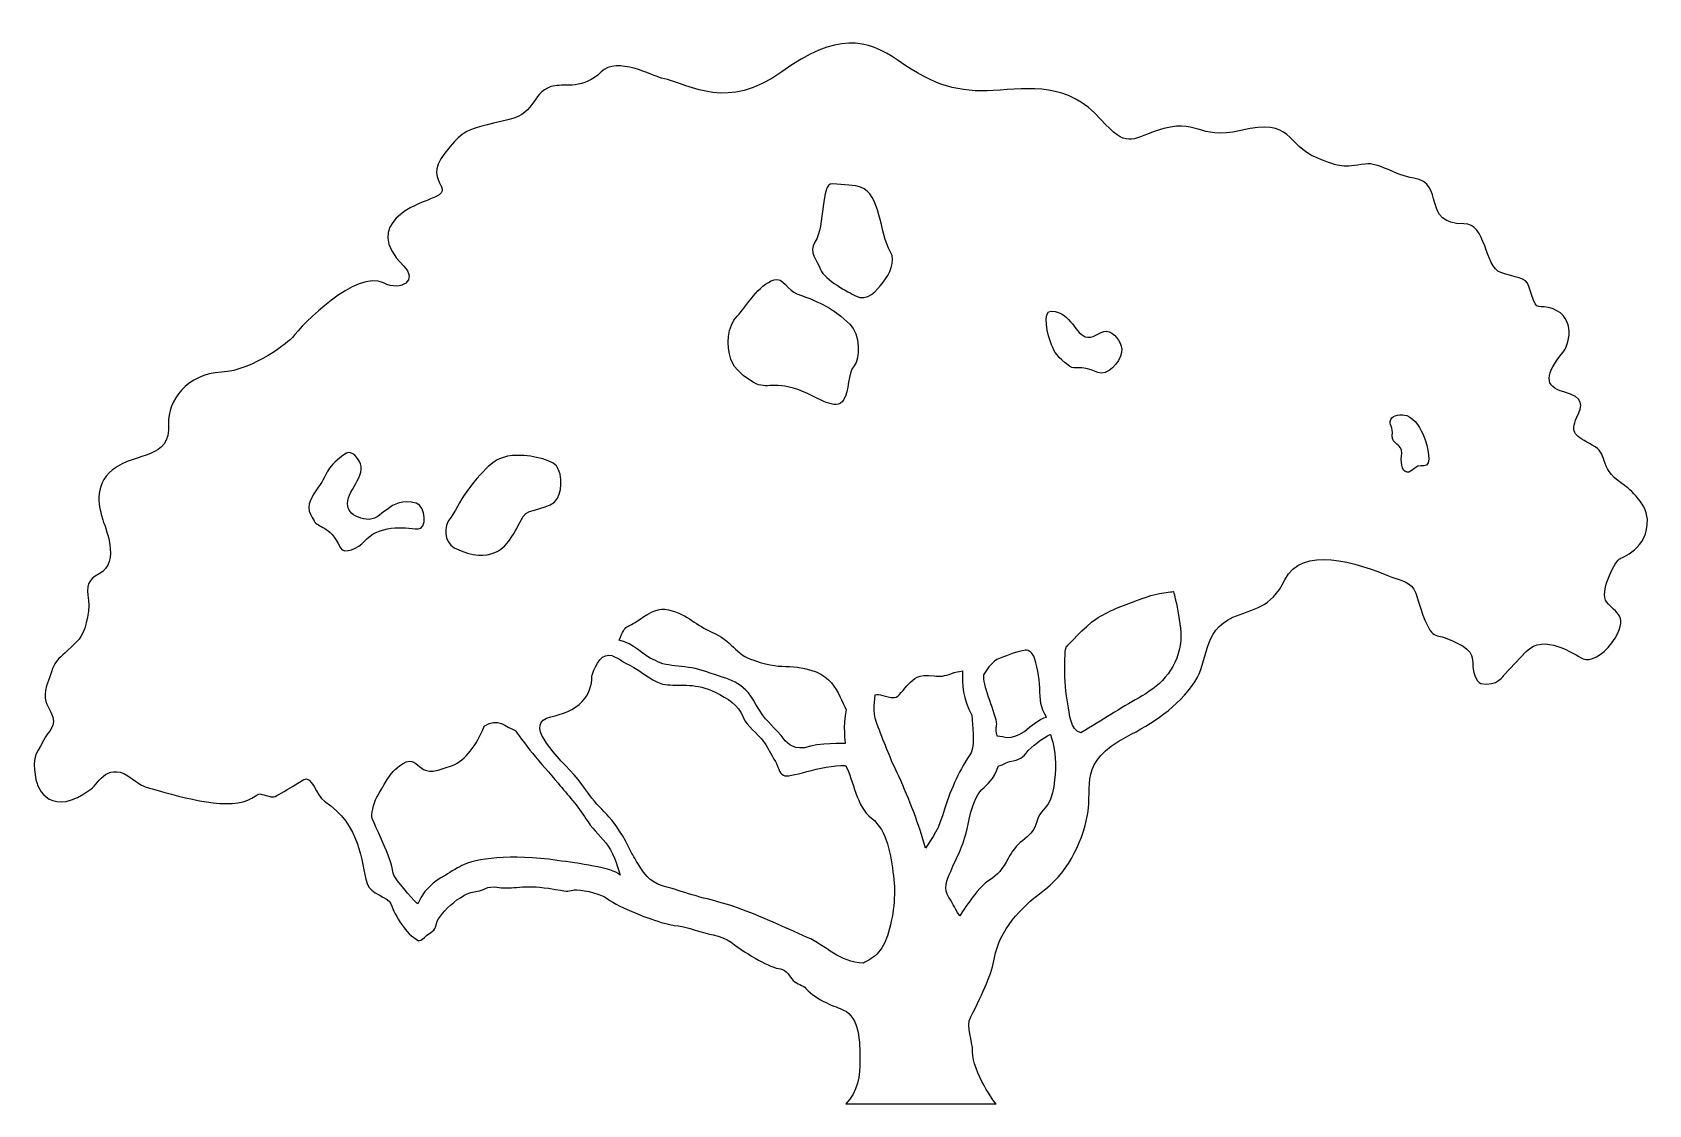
# Model space of a CAD drawing. Extents: x 3 to 147, y 3 to 99.
import ezdxf

# ---------------------------------------------------------------- set-up
doc = ezdxf.new("R2010")
doc.units = 0
doc.layers.add('Layer_2', color=7, linetype='CONTINUOUS')

msp = doc.modelspace()

# ---------------------------------------------------------------- linework, layer by layer
at = {"layer": 'Layer_2', "color": 7}
for points in [[(73.671361, 77.458477)], [(94.252235, 73.772322)], [(67.689733, 67.410714)], [(124.497762, 64.11831)], [(42.131696, 57.700895)], [(28.515625, 55.078127)], [(105.133928, 48.772322)], [(92.689393, 43.010401)], [(53.278459, 41.252792)], [(75.95874, 38.235854)], [(80.636166, 32.33817)], [(72.486337, 17.963751)]]:
    msp.add_lwpolyline(points, close=True, dxfattribs=at)
for points in [[(134.59821, 41.350445), (136.580442, 43.438395)], [(75.919279, 3.11727), (89.334839, 3.11727)]]:
    msp.add_lwpolyline(points, dxfattribs=at)
for points in [[(80.580361, 96.09375), (77.826768, 98.050659), (75.090302, 98.60308), (70.200895, 95.089286)], [(59.486611, 94.53125), (58.746219, 94.70799), (55.504731, 96.485216), (54.10247, 95.069716)], [(89.062503, 93.415179), (86.070871, 93.242831), (83.793505, 93.810251), (80.580361, 96.09375)], [(49.987716, 93.850036), (47.893332, 93.491902), (48.432975, 91.372149), (45.895034, 90.822695)], [(54.10247, 95.069716), (52.55077, 93.503367), (50.869427, 94.000807), (49.987716, 93.850036)], [(70.200895, 95.089286), (65.336064, 91.593154), (62.300673, 93.859501), (59.486611, 94.53125)], [(98.660714, 90.848214), (95.636708, 94.199227), (92.426767, 93.608993), (89.062503, 93.415179)], [(45.895034, 90.822695), (41.704713, 89.915508), (41.798622, 89.677893), (40.657728, 88.445239)], [(103.571433, 89.815848), (101.316609, 89.058278), (101.013635, 88.240855), (98.660714, 90.848214)], [(111.143292, 89.867958), (107.100818, 88.900912), (107.508493, 91.138612), (103.571433, 89.815848)], [(117.927603, 87.406998), (115.0942, 88.559909), (115.828409, 90.988738), (111.143292, 89.867958)], [(40.657728, 88.445239), (37.553631, 85.091489), (41.716858, 84.83075), (38.891475, 83.754469)], [(122.2207, 86.869493), (120.193317, 86.59248), (120.106943, 86.520225), (117.927603, 87.406998)], [(126.560782, 85.608239), (124.778879, 85.86702), (123.498591, 87.044098), (122.2207, 86.869493)], [(74.720983, 85.100447), (73.65404, 85.180395), (74.105215, 81.365045), (73.158482, 79.910714)], [(77.232142, 84.821429), (76.714462, 84.99799), (75.76143, 85.022485), (74.720983, 85.100447)], [(131.029367, 81.554561), (127.155508, 81.461751), (129.44511, 85.189355), (126.560782, 85.608239)], [(38.891475, 83.754469), (37.826655, 83.348844), (32.635946, 81.583348), (36.479035, 77.805813)], [(79.910711, 79.017857), (78.866218, 80.793408), (79.059121, 84.198315), (77.232142, 84.821429)], [(134.299982, 77.196912), (132.86405, 77.716157), (133.02039, 81.602261), (131.029367, 81.554561)], [(73.158482, 79.910714), (72.567641, 79.003093), (73.332612, 78.34829), (73.671361, 77.458477)], [(79.24107, 76.339286), (79.816689, 77.057394), (80.377356, 78.224598), (79.910711, 79.017857)], [(34.707931, 76.274442), (32.269046, 77.479593), (27.45153, 72.596323), (26.595426, 71.420942)], [(36.479035, 77.805813), (37.77895, 76.52807), (36.337722, 75.469096), (34.707931, 76.274442)], [(66.23884, 73.325893), (67.095039, 74.216668), (68.100742, 76.096454), (69.531248, 76.5625)], [(69.531248, 76.5625), (70.289572, 76.809556), (70.809839, 75.563021), (71.561549, 75.296525)], [(73.671361, 77.458477), (74.0295, 76.517734), (76.171294, 75.460084), (76.79636, 75.114727)], [(136.821815, 75.970765), (136.583785, 76.80146), (135.563073, 76.740167), (134.299982, 77.196912)], [(71.561549, 75.296525), (73.793442, 74.505273), (74.800875, 73.996312), (76.283481, 72.600447)], [(76.79636, 75.114727), (77.834797, 74.540976), (78.671026, 75.628136), (79.24107, 76.339286)], [(138.551734, 74.080829), (137.436957, 74.321898), (137.488722, 73.643351), (136.821815, 75.970765)], [(94.252235, 70.758929), (93.924927, 71.543277), (93.386817, 73.834005), (94.252235, 73.772322)], [(94.252235, 73.772322), (96.163536, 73.636094), (96.227203, 71.616355), (97.488836, 71.428572)], [(139.843751, 70.089285), (140.604898, 71.014632), (140.927714, 73.567027), (138.551734, 74.080829)], [(65.680804, 69.475446), (65.280378, 70.708972), (65.340124, 72.390884), (66.23884, 73.325893)], [(76.283481, 72.600447), (77.204705, 71.73312), (77.190142, 69.463638), (76.663949, 68.881337)], [(97.488836, 71.428572), (98.135929, 71.332258), (98.77948, 72.175644), (99.386162, 71.930804)], [(26.595426, 71.420942), (26.394228, 71.144711), (23.112396, 68.457046), (20.268904, 68.325909)], [(95.864847, 68.860505), (94.733162, 69.707267), (94.550436, 70.044333), (94.252235, 70.758929)], [(99.386162, 71.930804), (100.051775, 71.662182), (100.618728, 70.797544), (100.502233, 70.089285)], [(67.689733, 67.410714), (66.858617, 67.891706), (65.977294, 68.562102), (65.680804, 69.475446)], [(100.502233, 70.089285), (100.352253, 69.177448), (99.228741, 67.934181), (98.381693, 68.303571)], [(139.923812, 66.569214), (138.13319, 67.039605), (138.269584, 68.175531), (139.843751, 70.089285)], [(20.268904, 68.325909), (17.16267, 68.182653), (15.457388, 65.758856), (15.54515, 63.728434)], [(76.663949, 68.881337), (76.043764, 68.195016), (76.261577, 66.683447), (75.725445, 65.848216)], [(98.381693, 68.303571), (96.659268, 69.054705), (96.412996, 68.450364), (95.864847, 68.860505)], [(72.219978, 66.551128), (69.381854, 67.706036), (68.974604, 66.667118), (67.689733, 67.410714)], [(75.725445, 65.848216), (75.057417, 64.807505), (73.365434, 66.085009), (72.219978, 66.551128)], [(141.097719, 64.319841), (141.581823, 65.343156), (141.798688, 66.076685), (139.923812, 66.569214)], [(15.54515, 63.728434), (15.687074, 60.444881), (12.78807, 61.323863), (10.555967, 59.630732)], [(124.637222, 62.67696), (124.755282, 63.47265), (124.284442, 63.60545), (124.497762, 64.11831)], [(124.497762, 64.11831), (124.670002, 64.5324), (125.474562, 64.60856), (125.920762, 64.45313)], [(125.920762, 64.45313), (126.701252, 64.18125), (127.156842, 63.28722), (127.483252, 62.52791)], [(142.468164, 61.806763), (141.027588, 62.667568), (140.39687, 62.838364), (141.097719, 64.319841)], [(125.474322, 61.07701), (125.590302, 61.96224), (124.519162, 61.88127), (124.637222, 62.67696)], [(127.483252, 62.52791), (127.794432, 61.80404), (128.237872, 59.89672), (127.455352, 59.98885)], [(31.417412, 61.104911), (29.538827, 59.930231), (29.788279, 59.289909), (28.90625, 58.091518)], [(32.645088, 60.15625), (32.478753, 60.645938), (31.855908, 61.379104), (31.417412, 61.104911)], [(45.75893, 60.825894), (44.776861, 60.630982), (43.95362, 60.110261), (42.131696, 57.700895)], [(49.83259, 60.212054), (48.775763, 60.827036), (46.813117, 61.035117), (45.75893, 60.825894)], [(125.976552, 59.40291), (125.394992, 59.43761), (125.398632, 60.49935), (125.474322, 61.07701)], [(145.112835, 58.407048), (142.893721, 59.868819), (143.98185, 61.15726), (142.468164, 61.806763)], [(10.555967, 59.630732), (8.71635, 58.235316), (9.455224, 55.957598), (9.626177, 55.330581)], [(31.584821, 56.138394), (31.055543, 57.418416), (33.090588, 58.844716), (32.645088, 60.15625)], [(50.223213, 57.087055), (50.667913, 57.914527), (50.683119, 59.717119), (49.83259, 60.212054)], [(127.455352, 59.98885), (126.613632, 60.08795), (126.377592, 59.37895), (125.976552, 59.40291)], [(28.90625, 58.091518), (27.589072, 56.301903), (28.029731, 55.955358), (28.515625, 55.078127)], [(42.131696, 57.700895), (41.458805, 56.811043), (41.101905, 55.850713), (40.513394, 55.133928)], [(147.375505, 55.223115), (147.309712, 56.711632), (145.512617, 58.143704), (145.112835, 58.407048)], [(37.611606, 56.640625), (35.179084, 57.318808), (34.614278, 54.997402), (33.161271, 55.217636)], [(37.779018, 54.352679), (38.59498, 54.273723), (38.500639, 56.392765), (37.611606, 56.640625)], [(47.154018, 55.46875), (47.563539, 56.2389), (49.655451, 56.030595), (50.223213, 57.087055)], [(9.626177, 55.330581), (9.833879, 54.568778), (11.318029, 51.415654), (9.344298, 50.340928)], [(28.515625, 55.078127), (28.89911, 54.385786), (29.83847, 54.791022), (30.859376, 52.678573)], [(33.161271, 55.217636), (32.559594, 55.308832), (31.817357, 55.576024), (31.584821, 56.138394)], [(40.513394, 55.133928), (40.179688, 54.727487), (40.022056, 53.196229), (41.015625, 52.678573)], [(44.548757, 52.215796), (45.724362, 52.641838), (46.365736, 53.986298), (47.154018, 55.46875)], [(144.866073, 51.674109), (145.002101, 51.796076), (147.493456, 52.554544), (147.375505, 55.223115)], [(32.97991, 53.236608), (34.286531, 54.748033), (36.467513, 54.479589), (37.779018, 54.352679)], [(30.859376, 52.678573), (31.177418, 52.020486), (32.5019, 52.683681), (32.97991, 53.236608)], [(41.015625, 52.678573), (42.737625, 51.781399), (43.837654, 51.958095), (44.548757, 52.215796)], [(115.066961, 49.832587), (116.544033, 52.887149), (121.427345, 51.395407), (124.609373, 50.055804)], [(143.75341, 47.837121), (143.09372, 48.702305), (144.35325, 51.214288), (144.866073, 51.674109)], [(9.344298, 50.340928), (8.34642, 49.797568), (8.168038, 49.343945), (8.404787, 47.982246)], [(110.435265, 46.484375), (112.154424, 47.258744), (113.803211, 47.219171), (115.066961, 49.832587)], [(124.609373, 50.055804), (125.273439, 49.776237), (126.399552, 49.701972), (126.730276, 48.61886)], [(8.404787, 47.982246), (8.583313, 46.833677), (7.982428, 44.977666), (7.570394, 44.537599)], [(98.213661, 46.324966), (99.31834, 47.06601), (100.600548, 47.50944), (101.843897, 47.982247)], [(101.843897, 47.982247), (102.51277, 48.236598), (103.196339, 48.462318), (103.895767, 48.613591)], [(103.895767, 48.613591), (104.302462, 48.70155), (105.133928, 48.772322), (105.133928, 48.772322)], [(105.133928, 48.772322), (105.133928, 48.772322), (105.968983, 45.682233), (105.747765, 44.140626)], [(126.730276, 48.61886), (128.046924, 44.306868), (128.28455, 45.033243), (129.268976, 44.670757)], [(144.208604, 44.20196), (145.916726, 46.625844), (144.481793, 46.881848), (143.75341, 47.837121)], [(55.707285, 44.437504), (56.35415, 46.069778), (56.278893, 45.3267), (57.570806, 46.324964)], [(57.570806, 46.324964), (58.537562, 46.989949), (59.289033, 47.35713), (60.096187, 47.153605)], [(60.096187, 47.153605), (61.944646, 46.687516), (62.567526, 45.731277), (63.982907, 45.160923)], [(95.647323, 43.91741), (95.647323, 43.91741), (97.239576, 45.671527), (98.213661, 46.324966)], [(107.031248, 40.736608), (108.233472, 42.55436), (107.694883, 45.250011), (110.435265, 46.484375)], [(63.982907, 45.160923), (65.744193, 44.451181), (66.084295, 43.133877), (67.705214, 42.648958)], [(129.268976, 44.670757), (131.213593, 43.954711), (131.863917, 43.448177), (131.808039, 42.35491)], [(136.580442, 43.438395), (138.160323, 45.102538), (140.834522, 43.174527), (141.661125, 42.780261)], [(7.570394, 44.537599), (5.348504, 42.267314), (5.604467, 43.218278), (4.669967, 40.373768)], [(54.502861, 43.059726), (55.241407, 43.272477), (55.911372, 42.54095), (56.594191, 42.231085)], [(58.94293, 42.622386), (57.622244, 43.186138), (57.086315, 44.165472), (55.707285, 44.437504)], [(91.900205, 43.56283), (90.829485, 43.328239), (90.186156, 43.015941), (89.37483, 42.734189)], [(92.689393, 43.010401), (92.5077, 43.306427), (92.290187, 43.553201), (91.900205, 43.56283)], [(95.703124, 38.783482), (95.341205, 40.464123), (95.368813, 44.018722), (95.647323, 43.91741)], [(105.747765, 44.140626), (105.387682, 41.631286), (103.765211, 40.274556), (102.008929, 39.285714)], [(141.661125, 42.780261), (142.217354, 42.514956), (143.372176, 43.015043), (144.208604, 44.20196)], [(53.278459, 41.252792), (53.278459, 41.252792), (53.730984, 42.837371), (54.502861, 43.059726)], [(56.594191, 42.231085), (57.771792, 41.696686), (58.78255, 40.523007), (60.044643, 40.457589)], [(63.429297, 41.647879), (61.796735, 42.251744), (60.024019, 41.985733), (58.94293, 42.622386)], [(67.705214, 42.648958), (69.384621, 42.087089), (69.874057, 42.134838), (70.911091, 42.085448)], [(70.911091, 42.085448), (74.893936, 41.89576), (75.170785, 39.693402), (75.95874, 38.235854)], [(89.37483, 42.734189), (88.77937, 42.292093), (88.509648, 41.820385), (88.191057, 41.35312)], [(93.202362, 40.208806), (93.229453, 41.038232), (92.875825, 42.394501), (92.689393, 43.010401)], [(131.808039, 42.35491), (131.778806, 41.783192), (132.111349, 40.677559), (132.532379, 40.586083)], [(4.669967, 40.373768), (4.289121, 39.214522), (4.762601, 38.63142), (5.042416, 38.036582)], [(52.427454, 38.978795), (52.972344, 39.57723), (53.304467, 40.380702), (53.278459, 41.252792)], [(60.044643, 40.457589), (61.208354, 40.39727), (62.622733, 40.62284), (64.257812, 39.815849)], [(67.907322, 38.720723), (66.680695, 40.925461), (65.67297, 40.817968), (63.429297, 41.647879)], [(80.220323, 39.320977), (80.71731, 39.321057), (81.003606, 40.097463), (81.542198, 40.56394)], [(81.542198, 40.56394), (82.023669, 40.980943), (82.277939, 41.48838), (83.79137, 41.254471)], [(83.79137, 41.254471), (84.273286, 41.179988), (84.764437, 41.23953), (85.350002, 41.471499)], [(85.350002, 41.471499), (85.646277, 41.588865), (85.453271, 41.541143), (86.328127, 41.71317)], [(86.328127, 41.71317), (86.262754, 40.48232), (86.346951, 39.214079), (87.165119, 37.762344)], [(88.191057, 41.35312), (88.051577, 40.558474), (89.096013, 38.364742), (89.335369, 37.130998)], [(100.936335, 35.828847), (103.25281, 37.023949), (105.515433, 38.444712), (107.031248, 40.736608)], [(132.532379, 40.586083), (134.01647, 40.263642), (134.589369, 41.341135), (134.59821, 41.350445)], [(49.609373, 37.611607), (50.621752, 37.866897), (51.72453, 38.206794), (52.427454, 38.978795)], [(64.257812, 39.815849), (65.434379, 39.235157), (66.344162, 38.68347), (66.768972, 37.583707)], [(78.794643, 36.690848), (78.316988, 37.79654), (78.442737, 38.675957), (78.543526, 39.564733)], [(78.543526, 39.564733), (78.888115, 39.759066), (79.457955, 39.320856), (80.220323, 39.320977)], [(93.813845, 37.569913), (93.218582, 38.494536), (93.277291, 39.076049), (93.202362, 40.208806)], [(102.008929, 39.285714), (100.411341, 38.386222), (98.779533, 37.351954), (96.861051, 36.174666)], [(5.042416, 38.036582), (5.682996, 36.674827), (4.821848, 36.400303), (4.378512, 35.50666)], [(43.681205, 36.775868), (44.918617, 37.594434), (45.593383, 36.725072), (46.44334, 36.381277)], [(51.691181, 32.443679), (49.666757, 34.604231), (47.27111, 37.021975), (49.609373, 37.611607)], [(66.768972, 37.583707), (67.109236, 36.70282), (68.037544, 36.178511), (68.58259, 35.407366)], [(70.140557, 35.942245), (69.260808, 37.020367), (68.769847, 37.170423), (67.907322, 38.720723)], [(75.95874, 38.235854), (75.627173, 36.824342), (75.870877, 35.243537), (75.870877, 35.243537)], [(87.165119, 37.762344), (87.162462, 36.644337), (87.484588, 35.526329), (87.086197, 34.408321)], [(91.840884, 36.307223), (93.313003, 37.530964), (93.50577, 37.493605), (93.813845, 37.569913)], [(96.861051, 36.174666), (95.893317, 36.452668), (95.903416, 37.853388), (95.703124, 38.783482)], [(40.840152, 33.264011), (42.021402, 33.780578), (42.98144, 35.050024), (43.681205, 36.775868)], [(46.44334, 36.381277), (46.44334, 36.381277), (47.447927, 35.029662), (47.977119, 34.375)], [(80.636166, 32.33817), (79.902101, 33.789063), (79.396322, 35.239956), (78.794643, 36.690848)], [(89.335369, 37.130998), (89.395885, 36.599596), (89.141725, 36.732305), (89.394424, 35.912632)], [(89.394424, 35.912632), (90.099663, 35.902415), (90.463087, 35.452722), (91.840884, 36.307223)], [(92.187503, 34.598215), (92.883276, 35.305507), (93.518526, 35.710176), (94.140628, 36.049108)], [(94.140628, 36.049108), (94.171948, 36.138591), (95.159881, 33.344703), (94.168525, 30.273438)], [(4.378512, 35.50666), (3.624892, 33.987568), (3.395298, 34.174093), (3.669437, 32.255986)], [(68.58259, 35.407366), (68.982148, 34.842061), (69.28705, 34.215469), (69.642857, 33.621652)], [(72.240641, 34.848949), (70.997702, 34.763475), (70.667488, 35.296498), (70.140557, 35.942245)], [(75.870877, 35.243537), (75.870877, 35.243537), (73.518423, 35.305454), (72.240641, 34.848949)], [(90.513393, 33.621653), (91.470168, 33.757956), (91.652047, 33.988439), (92.187503, 34.598215)], [(97.488836, 29.017858), (97.911485, 31.439354), (96.643536, 33.614136), (100.936335, 35.828847)], [(8.602084, 31.172676), (9.376515, 31.752597), (10.135353, 33.732733), (12.293339, 32.094792)], [(35.749929, 32.908877), (36.7965, 33.917199), (37.341671, 33.755577), (37.762344, 33.303469)], [(37.762344, 33.303469), (38.566934, 32.693376), (38.693868, 32.51009), (40.840152, 33.264011)], [(47.977119, 34.375), (48.715297, 33.461807), (49.521296, 32.605074), (50.265068, 31.696431)], [(69.642857, 33.621652), (69.883066, 33.220759), (69.944643, 32.619173), (70.368304, 32.421876)], [(70.368304, 32.421876), (70.751318, 32.043203), (73.695216, 33.342637), (75.892858, 33.286833)], [(75.892858, 33.286833), (76.655029, 31.885936), (76.814646, 29.661749), (78.207907, 28.588106)], [(87.086197, 34.408321), (86.109813, 32.962533), (85.323022, 31.289233), (84.718659, 29.397019)], [(88.058041, 31.138395), (88.550971, 31.666046), (89.043901, 31.89764), (89.53683, 33.258931)], [(89.53683, 33.258931), (89.848388, 33.284266), (90.054576, 33.488496), (90.513393, 33.621653)], [(3.669437, 32.255986), (3.845696, 31.02275), (5.158335, 28.593869), (8.602084, 31.172676)], [(12.293339, 32.094792), (13.188718, 31.415189), (13.436212, 31.379614), (14.075749, 31.19579)], [(24.217373, 30.616539), (25.049085, 30.46511), (24.435009, 30.058495), (27.60642, 32.039148)], [(27.60642, 32.039148), (28.266325, 32.451278), (28.737296, 30.574873), (29.436384, 30.106028)], [(34.100436, 30.454626), (34.112602, 30.478721), (35.313694, 32.650848), (35.749929, 32.908877)], [(53.044388, 30.677314), (52.601543, 31.272312), (52.198323, 31.902436), (51.691181, 32.443679)], [(83.021916, 25.924619), (82.434828, 28.06247), (81.594097, 30.200319), (80.636166, 32.33817)], [(14.075749, 31.19579), (16.93847, 30.372961), (21.163093, 29.206395), (22.973318, 30.36924)], [(22.973318, 30.36924), (23.829919, 30.919498), (23.601384, 30.728694), (24.217373, 30.616539)], [(33.698058, 28.568379), (33.574577, 28.857979), (33.798113, 29.855642), (34.100436, 30.454626)], [(50.265068, 31.696431), (51.114759, 30.65839), (52.05898, 29.680363), (52.748324, 28.529577)], [(56.835936, 25.432478), (55.237344, 28.818726), (54.332407, 28.946763), (53.044388, 30.677314)], [(86.830362, 28.041296), (87.123802, 29.613999), (87.541452, 30.607052), (88.058041, 31.138395)], [(94.168525, 30.273438), (93.97518, 29.674445), (93.37835, 29.279469), (93.10826, 28.71094)], [(29.436384, 30.106028), (32.7172, 27.905744), (32.659282, 24.760424), (33.235492, 22.761535)], [(84.718659, 29.397019), (84.250488, 27.65509), (83.635117, 26.796361), (83.021916, 25.924619)], [(93.359374, 21.986608), (95.498513, 23.564446), (96.977153, 26.086244), (97.488836, 29.017858)], [(35.118585, 25.293274), (34.723642, 26.28641), (34.163519, 27.476748), (33.698058, 28.568379)], [(52.748324, 28.529577), (53.218184, 27.745195), (53.918067, 27.12881), (54.52009, 26.38114)], [(78.207907, 28.588106), (79.657178, 27.471303), (79.919844, 25.2721), (80.161125, 23.458425)], [(85.267861, 23.828127), (85.788695, 25.179597), (86.309528, 25.699876), (86.830362, 28.041296)], [(93.10826, 28.71094), (92.802191, 28.066678), (93.015554, 27.596091), (91.657369, 26.5625)], [(54.52009, 26.38114), (55.128426, 25.62563), (55.548458, 24.472124), (55.795143, 23.517616)], [(91.657369, 26.5625), (91.125668, 26.157869), (90.705683, 25.595047), (90.401791, 25.000002)], [(35.772904, 23.276577), (35.306862, 24.028278), (35.746063, 23.715377), (35.118585, 25.293274)], [(50.191955, 24.819764), (46.089833, 25.443483), (42.754896, 24.911665), (41.826629, 24.425172)], [(55.795143, 23.517616), (55.058903, 24.210897), (52.087669, 24.531525), (50.191955, 24.819764)], [(58.207943, 23.372048), (57.273, 24.50684), (57.076559, 25.126747), (56.835936, 25.432478)], [(90.401791, 25.000002), (89.919635, 24.0559), (89.374285, 23.474475), (88.811385, 23.130583)], [(37.762344, 20.952776), (37.609979, 21.033575), (36.162954, 22.647445), (35.772904, 23.276577)], [(40.248266, 23.517616), (39.907557, 23.279205), (38.448594, 22.652884), (37.762344, 20.952776)], [(41.826629, 24.425172), (41.566179, 24.288672), (40.605745, 23.767762), (40.248266, 23.517616)], [(60.895648, 22.167968), (60.304787, 22.378239), (58.825483, 22.622509), (58.207943, 23.372048)], [(80.161125, 23.458425), (80.397316, 21.683007), (80.173497, 19.817828), (79.62843, 18.11172)], [(85.100448, 21.512275), (84.605497, 22.284225), (84.882022, 23.056176), (85.267861, 23.828127)], [(88.811385, 23.130583), (87.600087, 22.390563), (86.07701, 19.866072), (86.07701, 19.866072)], [(33.235492, 22.761535), (33.511294, 21.804766), (35.107683, 21.5899), (35.351563, 20.954245)], [(39.387071, 19.034555), (39.451728, 19.864542), (41.546274, 21.993081), (43.080358, 22.070316)], [(43.080358, 22.070316), (43.619643, 22.097452), (43.81306, 22.604833), (45.014994, 22.407665)], [(45.014994, 22.407665), (46.159728, 22.219885), (47.227657, 22.691697), (49.421944, 22.332287)], [(49.421944, 22.332287), (51.372006, 22.012879), (50.904325, 22.037918), (51.707974, 22.188441)], [(51.707974, 22.188441), (52.243678, 22.288778), (53.794911, 21.891293), (54.414077, 21.584118)], [(66.251803, 20.597642), (64.499304, 21.222413), (62.666546, 21.537758), (60.895648, 22.167968)], [(89.174109, 16.127233), (89.579554, 18.590021), (91.597613, 20.687124), (93.359374, 21.986608)], [(35.351563, 20.954245), (35.778172, 19.84232), (36.657998, 18.284496), (37.822683, 17.664518)], [(54.414079, 21.584118), (55.509052, 20.694778), (57.936721, 19.77826), (59.464842, 19.295493)], [(72.486337, 17.963751), (70.421301, 18.872196), (68.376824, 19.840065), (66.251803, 20.597642)], [(86.07701, 19.866072), (85.48412, 20.781287), (85.444386, 21.092189), (85.100448, 21.512275)], [(38.534549, 18.120651), (38.83433, 18.352483), (39.35287, 18.59551), (39.387071, 19.034555)], [(59.464842, 19.295493), (60.552396, 18.95191), (61.416181, 19.009306), (62.394291, 18.636574)], [(37.822683, 17.664518), (38.153741, 17.668179), (38.234767, 17.888815), (38.534549, 18.120651)], [(62.394291, 18.636574), (63.40678, 18.250737), (64.835081, 18.168131), (65.699377, 17.519839)], [(65.699377, 17.519839), (67.204683, 16.390737), (69.199064, 15.229784), (70.102244, 15.152289)], [(77.487774, 15.675117), (75.356312, 15.727862), (74.164527, 17.225485), (72.486337, 17.963751)], [(79.62843, 18.11172), (79.434803, 17.50564), (79.11779, 16.917472), (78.681414, 16.454438)], [(78.681414, 16.454438), (78.355518, 16.108632), (77.487774, 15.675117), (77.487774, 15.675117)], [(87.053569, 10.881695), (88.208179, 13.121865), (88.947898, 14.753165), (89.174109, 16.127233)], [(70.102244, 15.152289), (70.606075, 15.109061), (70.914307, 14.473279), (71.238044, 14.1215)], [(71.238044, 14.1215), (71.552367, 13.779949), (72.103957, 13.723091), (72.367962, 13.416087)], [(72.367962, 13.416087), (73.338332, 12.287673), (75.039194, 11.79619), (75.721984, 11.482595)], [(75.721984, 11.482595), (77.13184, 10.835074), (77.174704, 8.614607), (77.18197, 7.063182)], [(87.220985, 7.756696), (87.244282, 8.799594), (86.575657, 9.95445), (87.053569, 10.881695)], [(89.334839, 3.11727), (89.282299, 3.05597), (87.18233, 6.026912), (87.220985, 7.756696)], [(77.18197, 7.063182), (77.188438, 5.68219), (76.995081, 4.170609), (75.919279, 3.11727)]]:
    msp.add_open_spline(points, degree=3, dxfattribs=at)

doc.saveas('drawing.dxf')
